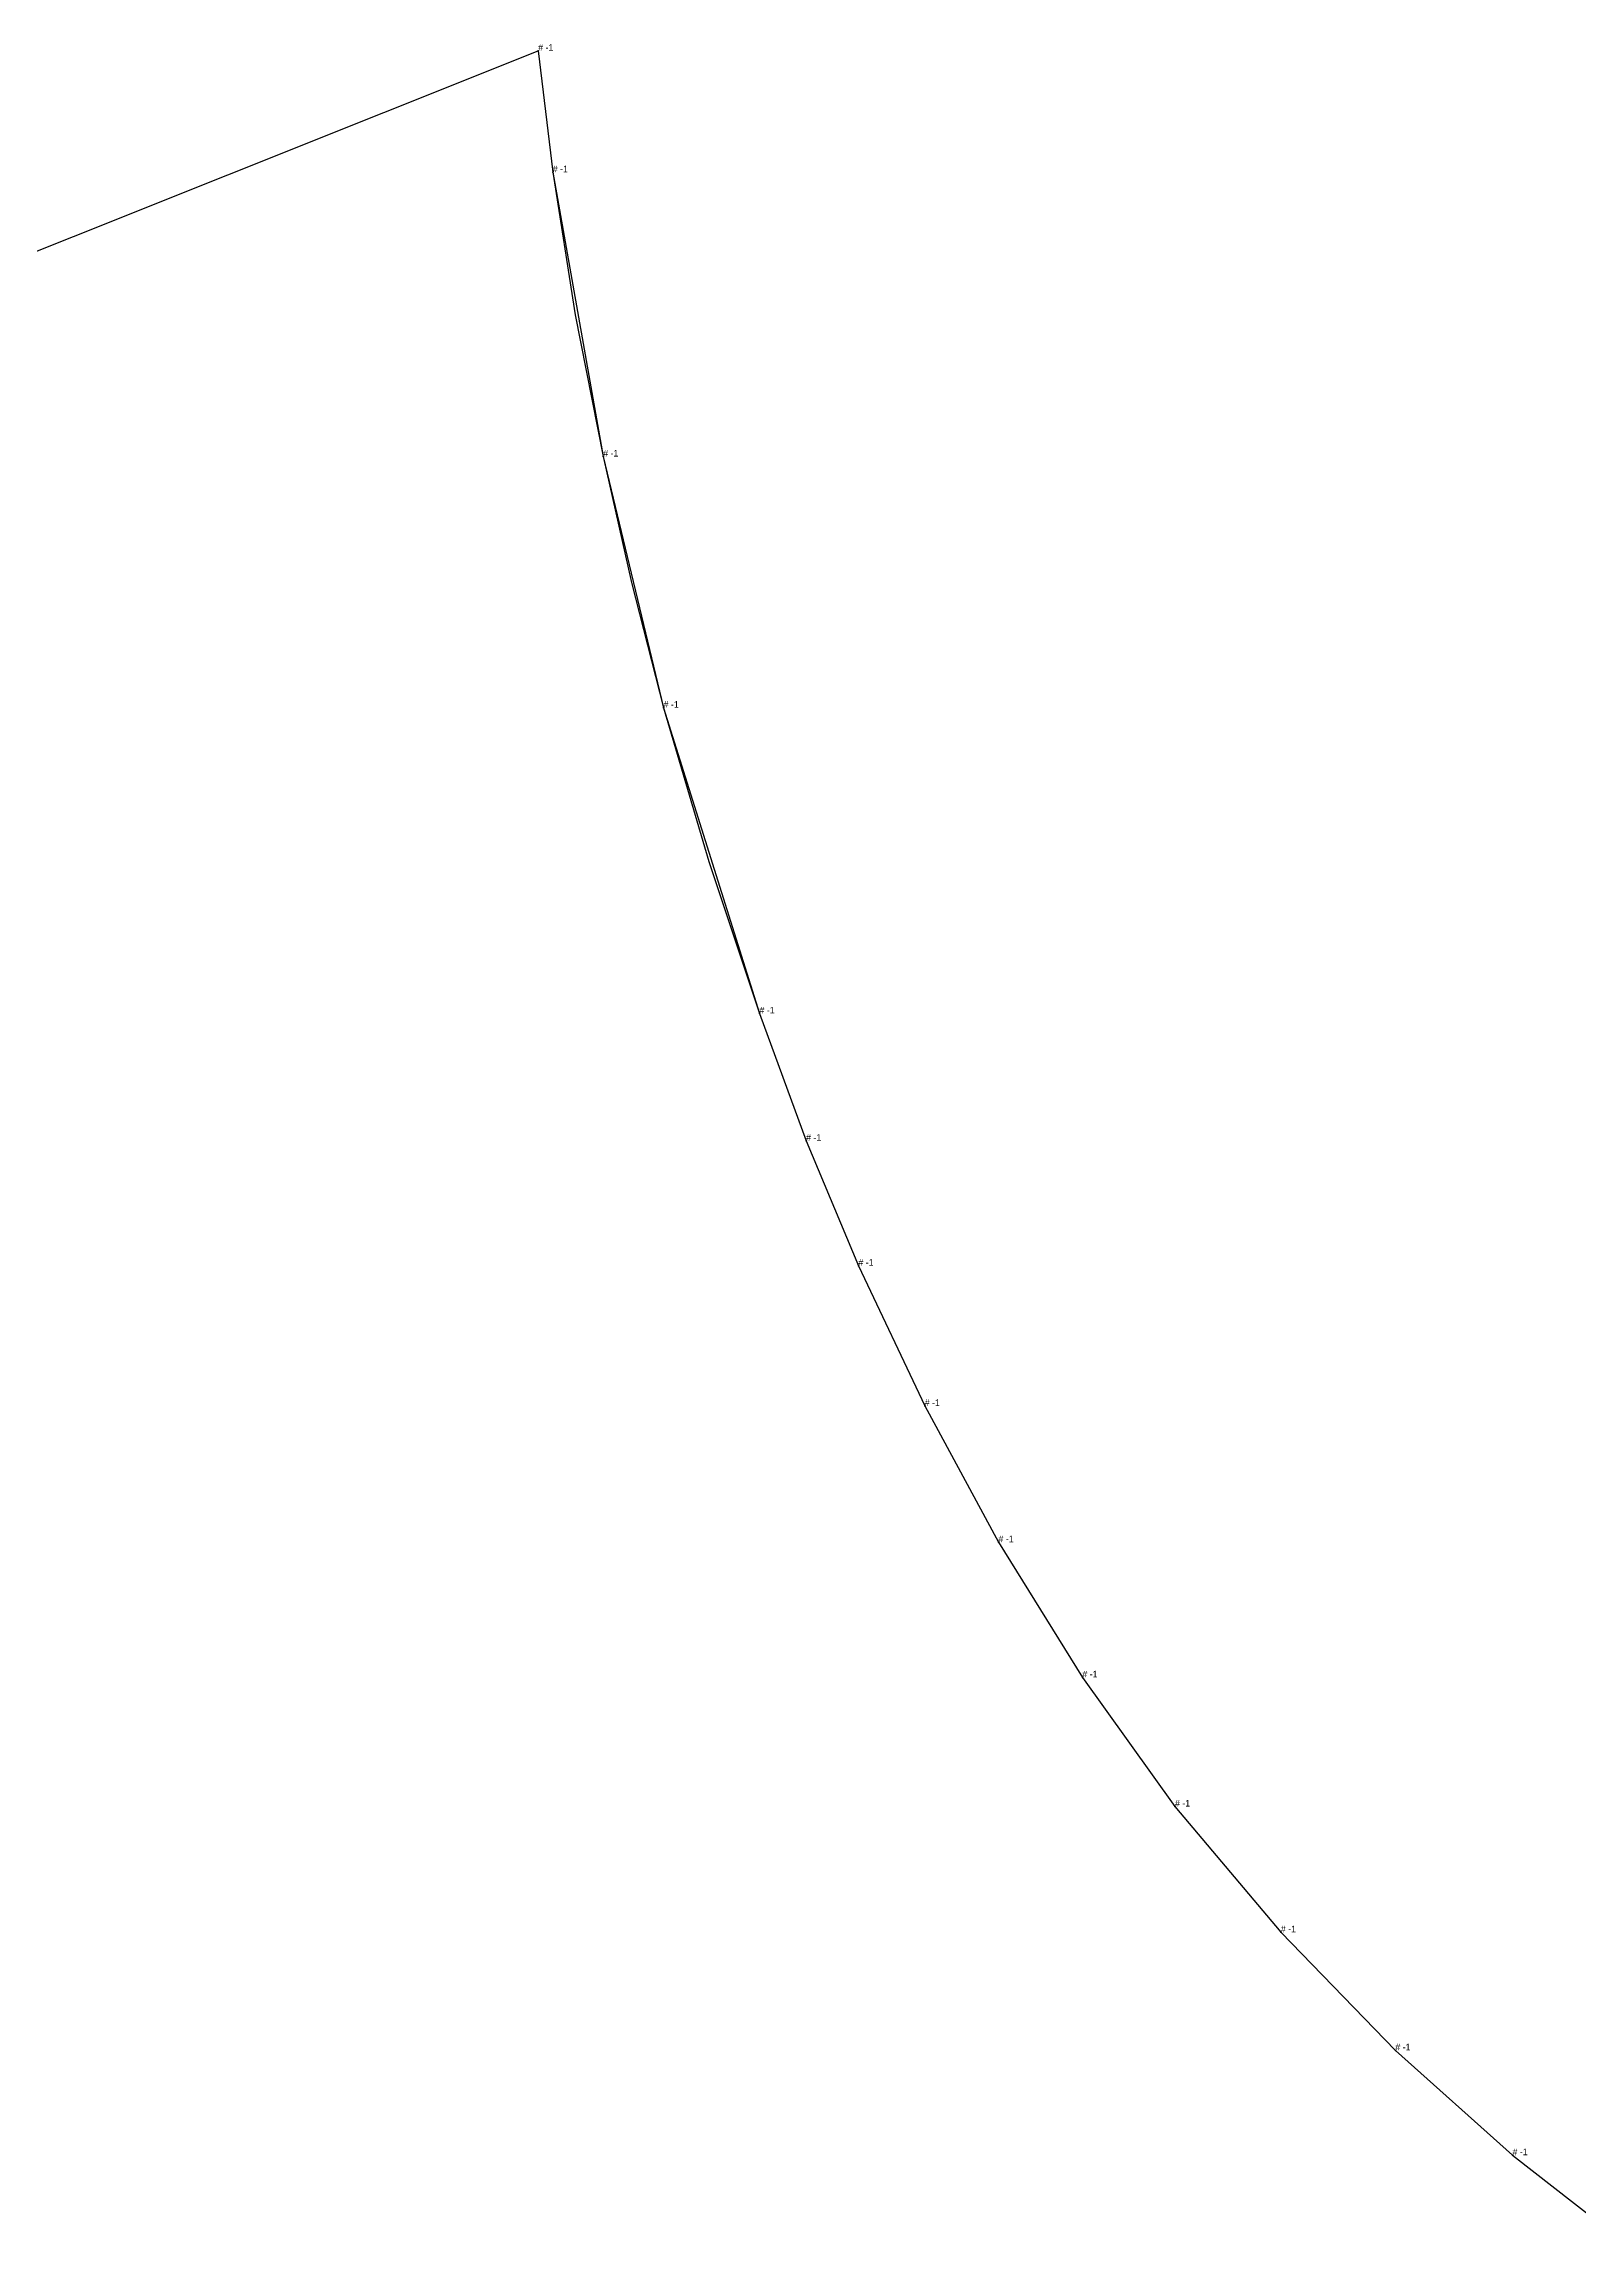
# Model space of a CAD drawing. Extents: x -290 to 291, y 0 to 1623.
# Drawn here: x -116.6 to -58.3, y 1539.4 to 1623.3 of the extents above; entities that cross this region are included whole.
import ezdxf

# ---------------------------------------------------------------- set-up
doc = ezdxf.new("R2010")
doc.units = 0

# ---------------------------------------------------------------- blocks, each defined once
blk = doc.blocks.new('1_M')
at = {"layer": '1'}
blk.add_lwpolyline([(-233.28125, 1568.915405), (-97.866211, 1623.053101), (-97.314453, 1618.430054), (-95.395508, 1607.624634), (-93.100586, 1598.073608), (-89.458008, 1586.447754), (-87.685547, 1581.607788), (-85.698242, 1576.855225), (-83.178711, 1571.526367), (-80.376099, 1566.342285), (-77.187622, 1561.203125), (-73.667114, 1556.293579), (-69.643677, 1551.511353), (-65.293091, 1547.022339), (-60.839966, 1543.036377), (-56.128052, 1539.360962)], dxfattribs=at)
at = {"layer": '14'}
blk.add_lwpolyline([(-233.28125, 1568.915405), (-97.866211, 1623.053101), (-97.314453, 1618.430054), (-95.395508, 1607.624634), (-93.100586, 1598.073608), (-89.458008, 1586.447754), (-87.685547, 1581.607788), (-85.698242, 1576.855225), (-83.178711, 1571.526367), (-80.376099, 1566.342285), (-77.187622, 1561.203125), (-73.667114, 1556.293579), (-69.643677, 1551.511353), (-65.293091, 1547.022339), (-60.839966, 1543.036377), (-56.128052, 1539.360962)], dxfattribs=at)
at = {"layer": '2'}
blk.add_point((-97.866211, 1623.053101), dxfattribs=at)
blk.add_point((-97.866211, 1623.053101), dxfattribs=at)
at = {"layer": '3'}
for p in [(-97.314453, 1618.430054), (-97.314453, 1618.430054), (-95.395508, 1607.624634), (-95.395508, 1607.624634), (-93.100586, 1598.073608), (-93.100586, 1598.073608), (-89.458008, 1586.447754), (-89.458008, 1586.447754), (-87.685547, 1581.607788), (-87.685547, 1581.607788), (-85.698242, 1576.855225), (-85.698242, 1576.855225), (-83.178711, 1571.526367), (-83.178711, 1571.526367), (-80.376099, 1566.342285), (-80.376099, 1566.342285), (-77.187622, 1561.203125), (-77.187622, 1561.203125), (-73.667114, 1556.293579), (-73.667114, 1556.293579), (-69.643677, 1551.511353), (-69.643677, 1551.511353), (-65.293091, 1547.022339), (-65.293091, 1547.022339), (-60.839966, 1543.036377), (-60.839966, 1543.036377)]:
    blk.add_point(p, dxfattribs=at)
at = {"layer": '84'}
blk.add_lwpolyline([(-233.28125, 1568.915405), (-97.866211, 1623.053101), (-97.314453, 1618.430054), (-96.458015, 1613.010376), (-95.395508, 1607.624634), (-94.31591, 1602.832031), (-93.100586, 1598.073608), (-91.379402, 1592.230225), (-89.458008, 1586.447754), (-87.685547, 1581.607788), (-85.698242, 1576.855225), (-83.178711, 1571.526367), (-80.376099, 1566.342285), (-77.187622, 1561.203125), (-73.667114, 1556.293579), (-69.643677, 1551.511353), (-65.293091, 1547.022339), (-60.839966, 1543.036377), (-56.128052, 1539.360962)], dxfattribs=at)
at = {"layer": '87'}
blk.add_lwpolyline([(-233.28125, 1568.915405), (-97.866211, 1623.053101), (-97.314453, 1618.430054), (-96.458015, 1613.010376), (-95.395508, 1607.624634), (-94.31591, 1602.832031), (-93.100586, 1598.073608), (-91.379402, 1592.230225), (-89.458008, 1586.447754), (-87.685547, 1581.607788), (-85.698242, 1576.855225), (-83.178711, 1571.526367), (-80.376099, 1566.342285), (-77.187622, 1561.203125), (-73.667114, 1556.293579), (-69.643677, 1551.511353), (-65.293091, 1547.022339), (-60.839966, 1543.036377), (-56.128052, 1539.360962)], dxfattribs=at)
at = {"layer": '1'}
for p in [(-97.866211, 1623.053101), (-97.314453, 1618.430054), (-95.395508, 1607.624634), (-93.100586, 1598.073608), (-89.458008, 1586.447754), (-87.685547, 1581.607788), (-85.698242, 1576.855225), (-83.178711, 1571.526367), (-80.376099, 1566.342285), (-77.187622, 1561.203125), (-73.667114, 1556.293579), (-69.643677, 1551.511353), (-65.293091, 1547.022339), (-60.839966, 1543.036377)]:
    blk.add_text('# -1', height=0.25, dxfattribs=at).set_placement(p)
at = {"layer": '14'}
for p in [(-97.866211, 1623.053101), (-97.314453, 1618.430054), (-95.395508, 1607.624634), (-93.100586, 1598.073608), (-89.458008, 1586.447754), (-87.685547, 1581.607788), (-85.698242, 1576.855225), (-83.178711, 1571.526367), (-80.376099, 1566.342285), (-77.187622, 1561.203125), (-73.667114, 1556.293579), (-69.643677, 1551.511353), (-65.293091, 1547.022339), (-60.839966, 1543.036377)]:
    blk.add_text('# -1', height=0.25, dxfattribs=at).set_placement(p)

msp = doc.modelspace()

# ---------------------------------------------------------------- block references
at = {"layer": '1'}
msp.add_blockref('1_M', (0, 0), dxfattribs=at)

doc.saveas('drawing.dxf')
